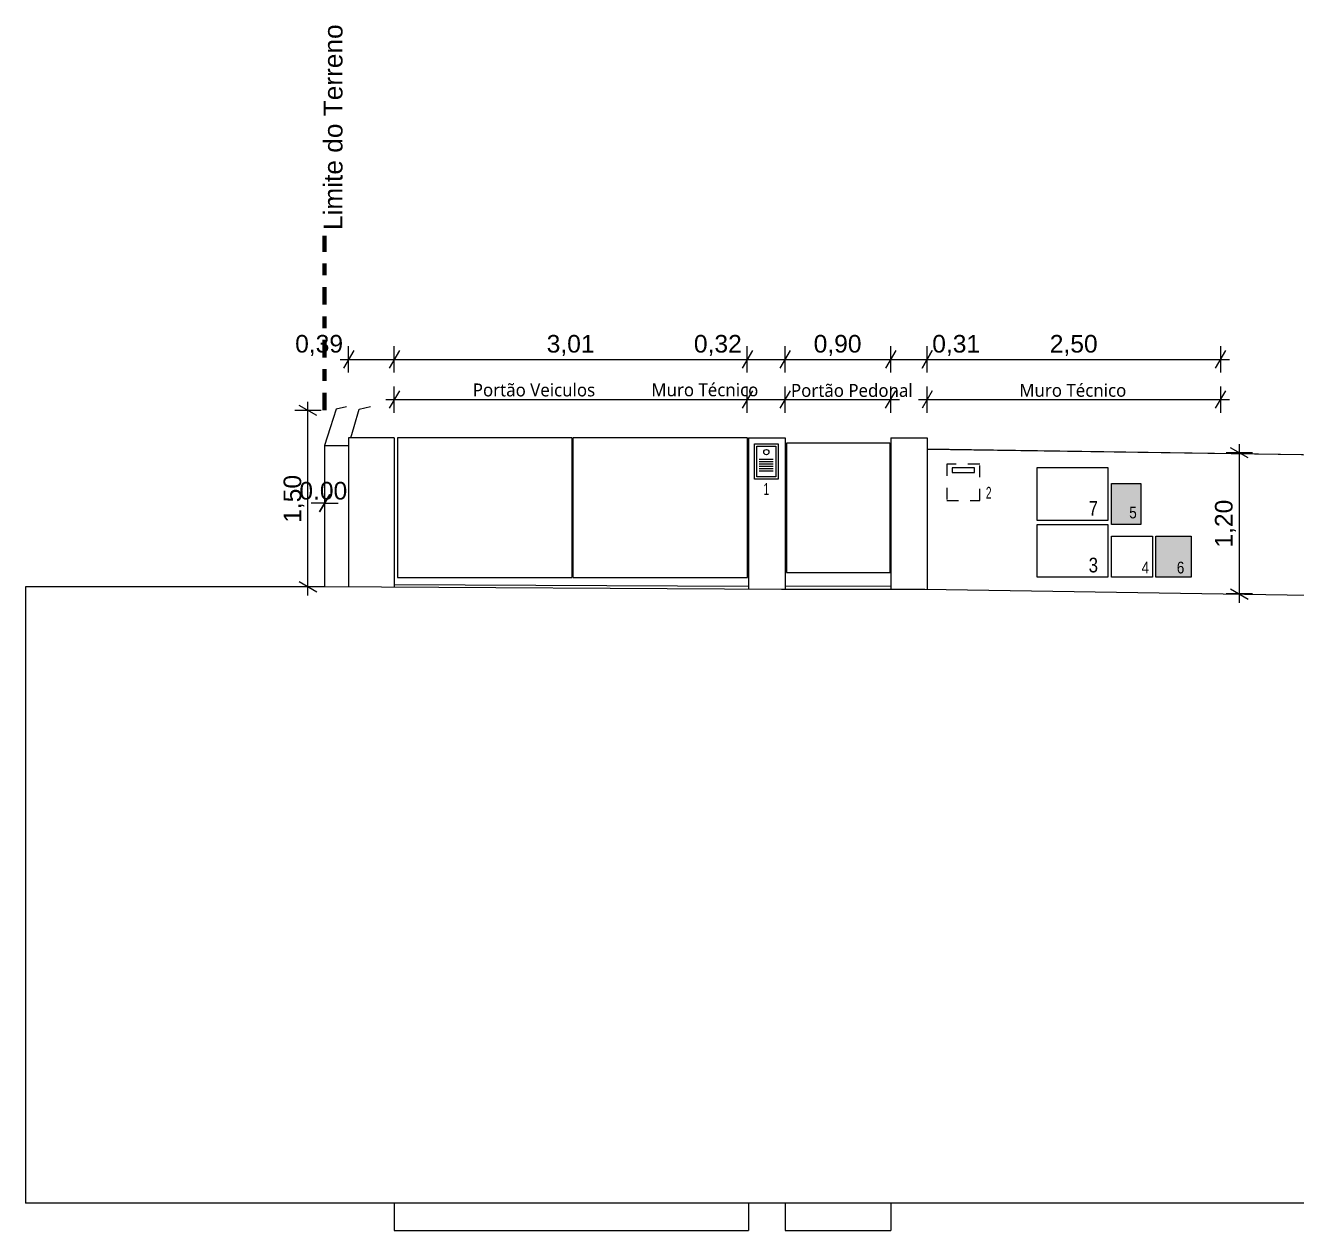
# Model space of a CAD drawing. Header units: metres. Extents: x -111189 to -108577, y -72951 to -72647.
# Drawn here: x -108709.64 to -108698.82, y -72951.18 to -72940.92 of the extents above; entities that cross this region are included whole.
import ezdxf

# ---------------------------------------------------------------- set-up
doc = ezdxf.new("R2010")
doc.units = ezdxf.units.M
doc.header["$MEASUREMENT"] = 0
doc.linetypes.add('Dot & Dashed Smaller', pattern=[0.36, 0.15, -0.09, 0.03, -0.09])
doc.linetypes.add('OTK - Tracejado', pattern=[0.08, 0.04, -0.04])
for name, color, linetype in [('00 - DESENHO 2D', 7, 'Continuous'), ('00 - TEXTO GERAL', 7, 'Continuous'), ('02 - PASSEIOS', 7, 'Continuous'), ('07 - MUROS', 7, 'Continuous'), ('12 - COTAS GERAIS', 7, 'Continuous')]:
    doc.layers.add(name, color=color, linetype=linetype)
doc.styles.add('ESTILO_GERADO_1', font='ARIALN.TTF')
doc.styles.add('ESTILO_GERADO_10', font='ARIALN.TTF', dxfattribs={"width": 0.75})
doc.styles.add('ESTILO_GERADO_2', font='malgunsl.ttf')
doc.styles.add('ESTILO_GERADO_7', font='')
doc.styles.get('ESTILO_GERADO_7').set_extended_font_data('Helvetica')
doc.dimstyles.new('ESTILO_GERADO__10', dxfattribs={"dimtxt": 0.11, "dimasz": 0.114, "dimexe": 0.18, "dimexo": 0.0625, "dimgap": 0, "dimtad": 1, "dimtih": 1, "dimtoh": 1, "dimzin": 0, "dimdsep": 46, "dimtxsty": 'ESTILO_GERADO_2', "dimblk": 'ARROWHEAD_2', "dimblk1": 'ARROWHEAD_2', "dimblk2": 'ARROWHEAD_2', "dimcen": 0.09, "dimse1": 1, "dimse2": 1, "dimclrd": 7, "dimclre": 7, "dimclrt": 7, "dimadec": 0, "dimazin": 0, "dimtfac": 1, "dimtdec": 4, "dimtmove": 2, "dimatfit": 3, "dimfxl": 1, "dimtolj": 1, "dimtzin": 0, "dimarcsym": 0})
doc.dimstyles.new('ESTILO_GERADO__5', dxfattribs={"dimtxt": 0.15, "dimasz": 0.114, "dimexe": 0.18, "dimexo": 0.0625, "dimgap": 0, "dimtad": 1, "dimzin": 0, "dimdsep": 46, "dimtxsty": 'ESTILO_GERADO_7', "dimblk": 'ARROWHEAD_2', "dimblk1": 'ARROWHEAD_2', "dimblk2": 'ARROWHEAD_2', "dimcen": 0.09, "dimse1": 1, "dimse2": 1, "dimclrd": 7, "dimclre": 7, "dimclrt": 7, "dimadec": 0, "dimazin": 0, "dimtfac": 1, "dimtdec": 4, "dimtmove": 0, "dimatfit": 3, "dimfxl": 1, "dimtolj": 1, "dimtzin": 0, "dimarcsym": 0})
doc.dimstyles.new('ESTILO_GERADO__8', dxfattribs={"dimtxt": 0.15, "dimasz": 0.114, "dimexe": 0.18, "dimexo": 0.0625, "dimgap": 0, "dimtad": 1, "dimtih": 1, "dimtoh": 1, "dimzin": 0, "dimdsep": 46, "dimtxsty": 'ESTILO_GERADO_7', "dimblk": 'ARROWHEAD_2', "dimblk1": 'ARROWHEAD_2', "dimblk2": 'ARROWHEAD_2', "dimcen": 0.09, "dimse1": 1, "dimse2": 1, "dimclrd": 7, "dimclre": 7, "dimclrt": 7, "dimadec": 0, "dimazin": 0, "dimtfac": 1, "dimtdec": 4, "dimtmove": 0, "dimatfit": 3, "dimfxl": 1, "dimtolj": 1, "dimtzin": 0, "dimarcsym": 0})
doc.dimstyles.new('ESTILO_GERADO__9', dxfattribs={"dimtxt": 0.11, "dimasz": 0.114, "dimexe": 0.18, "dimexo": 0.0625, "dimgap": 0, "dimtad": 1, "dimtih": 1, "dimtoh": 1, "dimzin": 0, "dimdsep": 46, "dimtxsty": 'ESTILO_GERADO_2', "dimblk": 'ARROWHEAD_2', "dimblk1": 'ARROWHEAD_2', "dimblk2": 'ARROWHEAD_2', "dimcen": 0.09, "dimse1": 1, "dimse2": 1, "dimclrd": 7, "dimclre": 7, "dimclrt": 7, "dimadec": 0, "dimazin": 0, "dimtfac": 1, "dimtdec": 4, "dimtmove": 0, "dimatfit": 3, "dimfxl": 1, "dimtolj": 1, "dimtzin": 0, "dimarcsym": 0})

# ---------------------------------------------------------------- blocks, each defined once
blk = doc.blocks.new('Corte Elem_2344_1', base_point=(-108504.236, -72943.764))
at = {"layer": '07 - MUROS', "color": 251, "linetype": 'Continuous', "lineweight": 13}
for p, q in [((-108706.907, -72944.167), (-108706.997, -72944.187)), ((-108706.8, -72944.188), (-108706.703, -72944.166)), ((-108706.997, -72944.187), (-108707.047, -72944.348)), ((-108706.843, -72944.335), (-108706.8, -72944.188)), ((-108686.709, -72944.397), (-108686.788, -72944.434)), ((-108686.592, -72944.437), (-108686.505, -72944.397)), ((-108686.788, -72944.434), (-108686.843, -72944.608)), ((-108686.639, -72944.598), (-108686.592, -72944.437))]:
    blk.add_line(p, q, dxfattribs=at)
at = {"layer": '07 - MUROS', "color": 7, "linetype": 'Continuous', "lineweight": 13}
for p, q in [((-108707.047, -72944.348), (-108707.094, -72944.498)), ((-108706.87, -72944.431), (-108706.843, -72944.335)), ((-108707.094, -72944.498), (-108706.89, -72944.498)), ((-108707.094, -72944.498), (-108707.094, -72945.7)), ((-108686.843, -72944.608), (-108686.888, -72944.75)), ((-108686.684, -72944.75), (-108686.639, -72944.598)), ((-108686.684, -72944.75), (-108686.888, -72944.75)), ((-108686.684, -72944.75), (-108686.684, -72945.95))]:
    blk.add_line(p, q, dxfattribs=at)
blk = doc.blocks.new('Corte Elem_2345_1', base_point=(-108504.236, -72943.764))
at = {"layer": '02 - PASSEIOS', "color": 7, "linetype": 'Continuous', "lineweight": 20}
for p in [(-108709.643, -72945.7), (-108685.956, -72950.95)]:
    blk.add_line(p, (-108709.643, -72950.95), dxfattribs=at)
at = {"layer": '02 - PASSEIOS', "color": 7, "linetype": 'Continuous', "lineweight": 20, "flags": 128}
blk.add_lwpolyline([(-108685.956, -72945.95), (-108686.684, -72945.95), (-108689.214, -72945.919), (-108690.447, -72945.904), (-108694.176, -72945.846), (-108701.981, -72945.724), (-108703.204, -72945.724), (-108707.094, -72945.7), (-108709.643, -72945.7)], dxfattribs=at)
blk = doc.blocks.new('Corte Elem_2346_1', base_point=(-108504.236, -72943.764))
at = {"layer": '07 - MUROS', "color": 7, "linetype": 'Continuous', "lineweight": 13}
for p, q in [((-108701.962, -72944.528), (-108686.887, -72944.75)), ((-108701.962, -72944.529), (-108701.962, -72944.53)), ((-108686.888, -72944.75), (-108701.962, -72944.53)), ((-108701.962, -72944.53), (-108701.962, -72945.724))]:
    blk.add_line(p, q, dxfattribs=at)
blk = doc.blocks.new('Corte Elem_2347_1', base_point=(-108504.236, -72943.764))
at = {"layer": '07 - MUROS', "color": 7, "linetype": 'Continuous', "lineweight": 13}
for p, q in [((-108706.501, -72944.431), (-108706.89, -72944.431)), ((-108706.89, -72944.431), (-108706.89, -72944.498)), ((-108706.89, -72944.498), (-108706.89, -72945.701)), ((-108706.501, -72944.431), (-108706.501, -72945.683))]:
    blk.add_line(p, q, dxfattribs=at)
blk = doc.blocks.new('Corte Elem_2348_1', base_point=(-108504.236, -72943.764))
at = {"layer": '07 - MUROS', "color": 7, "linetype": 'Continuous', "lineweight": 13}
for p, q in [((-108704.989, -72944.431), (-108706.474, -72944.431)), ((-108706.474, -72944.431), (-108706.474, -72945.621)), ((-108704.989, -72944.431), (-108704.988, -72944.431)), ((-108704.989, -72944.431), (-108704.989, -72945.621)), ((-108704.988, -72944.431), (-108704.988, -72945.621)), ((-108706.474, -72945.621), (-108704.989, -72945.621)), ((-108704.989, -72945.621), (-108704.988, -72945.621))]:
    blk.add_line(p, q, dxfattribs=at)
blk = doc.blocks.new('Corte Elem_2349_1', base_point=(-108504.236, -72943.764))
at = {"layer": '07 - MUROS', "color": 7, "linetype": 'Continuous', "lineweight": 13}
for p, q in [((-108703.483, -72945.699), (-108706.501, -72945.683)), ((-108706.501, -72945.683), (-108706.501, -72945.704)), ((-108706.501, -72950.95), (-108706.501, -72951.183)), ((-108703.483, -72950.95), (-108703.483, -72951.183)), ((-108706.501, -72951.183), (-108703.483, -72951.183))]:
    blk.add_line(p, q, dxfattribs=at)
blk = doc.blocks.new('Corte Elem_2350_1', base_point=(-108504.236, -72943.764))
at = {"layer": '07 - MUROS', "color": 7, "linetype": 'Continuous', "lineweight": 13}
for p, q in [((-108703.494, -72944.431), (-108704.979, -72944.431)), ((-108704.979, -72944.431), (-108704.979, -72945.621)), ((-108703.494, -72944.431), (-108703.493, -72944.431)), ((-108703.494, -72944.431), (-108703.494, -72945.621)), ((-108703.493, -72944.431), (-108703.493, -72945.621)), ((-108704.979, -72945.621), (-108703.494, -72945.621)), ((-108703.494, -72945.621), (-108703.493, -72945.621))]:
    blk.add_line(p, q, dxfattribs=at)
blk = doc.blocks.new('Corte Elem_2351_1', base_point=(-108504.236, -72943.764))
at = {"layer": '07 - MUROS', "color": 7, "linetype": 'Continuous', "lineweight": 13}
for p, q in [((-108703.483, -72944.431), (-108703.172, -72944.431)), ((-108703.483, -72944.431), (-108703.483, -72945.699)), ((-108703.172, -72944.431), (-108703.172, -72945.694)), ((-108703.483, -72945.699), (-108703.483, -72945.722))]:
    blk.add_line(p, q, dxfattribs=at)
blk = doc.blocks.new('Corte Elem_2352_1', base_point=(-108504.236, -72943.764))
at = {"layer": '07 - MUROS', "color": 7, "linetype": 'Continuous', "lineweight": 13}
for p, q in [((-108702.273, -72945.699), (-108703.172, -72945.694)), ((-108703.172, -72945.694), (-108703.172, -72945.724)), ((-108702.273, -72945.699), (-108702.273, -72945.724)), ((-108703.172, -72950.95), (-108703.172, -72951.183)), ((-108702.273, -72950.95), (-108702.273, -72951.183)), ((-108703.172, -72951.183), (-108702.273, -72951.183))]:
    blk.add_line(p, q, dxfattribs=at)
blk = doc.blocks.new('Corte Elem_2353_1', base_point=(-108504.236, -72943.764))
at = {"layer": '07 - MUROS', "color": 7, "linetype": 'Continuous', "lineweight": 13}
for p, q in [((-108702.273, -72944.431), (-108701.962, -72944.431)), ((-108702.273, -72944.431), (-108702.273, -72945.699)), ((-108701.962, -72944.431), (-108701.962, -72945.724)), ((-108702.273, -72945.699), (-108702.273, -72945.724))]:
    blk.add_line(p, q, dxfattribs=at)
blk = doc.blocks.new('Corte Elem_2354_1', base_point=(-108504.236, -72943.764))
at = {"layer": '07 - MUROS', "color": 7, "linetype": 'Continuous', "lineweight": 13}
for p, q in [((-108702.279, -72944.479), (-108703.159, -72944.479)), ((-108703.159, -72944.479), (-108703.159, -72945.579)), ((-108702.279, -72944.479), (-108702.278, -72944.479)), ((-108702.279, -72944.479), (-108702.279, -72945.579)), ((-108702.278, -72944.479), (-108702.278, -72945.579)), ((-108703.159, -72945.579), (-108702.279, -72945.579)), ((-108702.279, -72945.579), (-108702.278, -72945.579))]:
    blk.add_line(p, q, dxfattribs=at)
blk = doc.blocks.new('*D3159', base_point=(-108504.236, -72943.764))
at = {"layer": '12 - COTAS GERAIS', "color": 7, "linetype": 'Continuous', "lineweight": 5, "transparency": 16777216}
for p, q in [((-108706.846, -72943.689), (-108706.933, -72943.839)), ((-108706.89, -72943.877), (-108706.89, -72943.652)), ((-108706.457, -72943.689), (-108706.544, -72943.839)), ((-108706.501, -72943.877), (-108706.501, -72943.652)), ((-108706.963, -72943.764), (-108706.89, -72943.764)), ((-108706.89, -72943.764), (-108706.501, -72943.764))]:
    blk.add_line(p, q, dxfattribs=at)
at = {"layer": '12 - COTAS GERAIS', "color": 7, "lineweight": 5, "transparency": 16777216, "insert": (-108707.345, -72943.734), "char_height": 0.15, "attachment_point": 7, "style": 'ESTILO_GERADO_7'}
blk.add_mtext('\\A1;{\\pql;\\fHelvetica|b0|i0|c0|p0;\\W1.000000;0,39}', dxfattribs=at)
blk = doc.blocks.new('ARROWHEAD_2')
at = {"color": 0, "linetype": 'Continuous', "lineweight": 0}
for p, q in [((0, 0), (-1, 0)), ((-0.378, -0.655), (0.378, 0.655))]:
    blk.add_line(p, q, dxfattribs=at)
blk = doc.blocks.new('*D3160', base_point=(-108504.236, -72943.764))
at = {"layer": '12 - COTAS GERAIS', "color": 7, "linetype": 'Continuous', "lineweight": 5, "transparency": 16777216}
for p, q in [((-108706.457, -72943.689), (-108706.544, -72943.839)), ((-108706.501, -72943.877), (-108706.501, -72943.652)), ((-108703.45, -72943.689), (-108703.537, -72943.839)), ((-108703.494, -72943.877), (-108703.494, -72943.652)), ((-108706.501, -72943.764), (-108703.494, -72943.764))]:
    blk.add_line(p, q, dxfattribs=at)
at = {"layer": '12 - COTAS GERAIS', "color": 7, "lineweight": 5, "transparency": 16777216, "char_height": 0.15, "attachment_point": 7, "style": 'ESTILO_GERADO_7'}
for s, insert in [('\\A1;{\\pql;\\fHelvetica|b0|i0|c0|p0;\\W1.000000;3,01}', (-108705.203, -72943.734)), ('\\A1;{\\pql;\\fHelvetica|b0|i0|c0|p0;\\W1.000000;0,32}', (-108703.949, -72943.734))]:
    blk.add_mtext(s, dxfattribs=dict(at, insert=insert))
blk = doc.blocks.new('*D3161', base_point=(-108504.236, -72943.764))
at = {"layer": '12 - COTAS GERAIS', "color": 7, "linetype": 'Continuous', "lineweight": 5, "transparency": 16777216}
for p, q in [((-108703.45, -72943.689), (-108703.537, -72943.839)), ((-108703.494, -72943.877), (-108703.494, -72943.652)), ((-108703.129, -72943.689), (-108703.216, -72943.839)), ((-108703.173, -72943.877), (-108703.173, -72943.652)), ((-108703.494, -72943.764), (-108703.173, -72943.764))]:
    blk.add_line(p, q, dxfattribs=at)
blk = doc.blocks.new('*D3162', base_point=(-108504.236, -72943.764))
at = {"layer": '12 - COTAS GERAIS', "color": 7, "linetype": 'Continuous', "lineweight": 5, "transparency": 16777216}
for p, q in [((-108703.129, -72943.689), (-108703.216, -72943.839)), ((-108703.173, -72943.877), (-108703.173, -72943.652)), ((-108702.229, -72943.689), (-108702.316, -72943.839)), ((-108702.273, -72943.877), (-108702.273, -72943.652)), ((-108703.173, -72943.764), (-108702.273, -72943.764))]:
    blk.add_line(p, q, dxfattribs=at)
at = {"layer": '12 - COTAS GERAIS', "color": 7, "lineweight": 5, "transparency": 16777216, "insert": (-108702.929, -72943.734), "char_height": 0.15, "attachment_point": 7, "style": 'ESTILO_GERADO_7'}
blk.add_mtext('\\A1;{\\pql;\\fHelvetica|b0|i0|c0|p0;\\W1.000000;0,90}', dxfattribs=at)
blk = doc.blocks.new('*D3163', base_point=(-108504.236, -72943.764))
at = {"layer": '12 - COTAS GERAIS', "color": 7, "linetype": 'Continuous', "lineweight": 5, "transparency": 16777216}
for p, q in [((-108702.229, -72943.689), (-108702.316, -72943.839)), ((-108702.273, -72943.877), (-108702.273, -72943.652)), ((-108702.005, -72943.839), (-108701.919, -72943.689)), ((-108701.962, -72943.877), (-108701.962, -72943.652)), ((-108702.273, -72943.764), (-108701.962, -72943.764)), ((-108701.962, -72943.764), (-108701.889, -72943.764))]:
    blk.add_line(p, q, dxfattribs=at)
at = {"layer": '12 - COTAS GERAIS', "color": 7, "lineweight": 5, "transparency": 16777216, "insert": (-108701.919, -72943.734), "char_height": 0.15, "attachment_point": 7, "style": 'ESTILO_GERADO_7'}
blk.add_mtext('\\A1;{\\pql;\\fHelvetica|b0|i0|c0|p0;\\W1.000000;0,31}', dxfattribs=at)
blk = doc.blocks.new('*D3164', base_point=(-108504.236, -72943.764))
at = {"layer": '12 - COTAS GERAIS', "color": 7, "linetype": 'Continuous', "lineweight": 5, "transparency": 16777216}
for p, q in [((-108701.919, -72943.689), (-108702.005, -72943.839)), ((-108701.962, -72943.877), (-108701.962, -72943.652)), ((-108699.505, -72943.839), (-108699.418, -72943.689)), ((-108699.462, -72943.877), (-108699.462, -72943.652)), ((-108702.035, -72943.764), (-108701.962, -72943.764)), ((-108701.962, -72943.764), (-108699.462, -72943.764)), ((-108699.462, -72943.764), (-108699.388, -72943.764))]:
    blk.add_line(p, q, dxfattribs=at)
at = {"layer": '12 - COTAS GERAIS', "color": 7, "lineweight": 5, "transparency": 16777216, "insert": (-108700.918, -72943.734), "char_height": 0.15, "attachment_point": 7, "style": 'ESTILO_GERADO_7'}
blk.add_mtext('\\A1;{\\pql;\\fHelvetica|b0|i0|c0|p0;\\W1.000000;2,50}', dxfattribs=at)
blk = doc.blocks.new('*D3165', base_point=(-108504.236, -72943.764))
at = {"layer": '12 - COTAS GERAIS', "color": 7, "linetype": 'Continuous', "lineweight": 5, "transparency": 16777216}
for p, q in [((-108701.919, -72944.031), (-108702.005, -72944.181)), ((-108701.962, -72944.219), (-108701.962, -72943.994)), ((-108699.505, -72944.181), (-108699.418, -72944.031)), ((-108699.462, -72944.219), (-108699.462, -72943.994)), ((-108702.035, -72944.106), (-108701.962, -72944.106)), ((-108701.962, -72944.106), (-108699.462, -72944.106)), ((-108699.462, -72944.106), (-108699.388, -72944.106))]:
    blk.add_line(p, q, dxfattribs=at)
at = {"layer": '12 - COTAS GERAIS', "color": 7, "lineweight": 5, "transparency": 16777216, "insert": (-108701.178, -72944.084), "char_height": 0.11, "attachment_point": 7, "style": 'ESTILO_GERADO_2'}
blk.add_mtext('\\A1;{\\pql;\\fMalgun Gothic Semilight|b0|i0|c0|p0;\\W1.000000;Muro Técnico}', dxfattribs=at)
blk = doc.blocks.new('*D3166', base_point=(-108504.236, -72943.764))
at = {"layer": '12 - COTAS GERAIS', "color": 7, "linetype": 'Continuous', "lineweight": 5, "transparency": 16777216}
for p, q in [((-108707.161, -72944.242), (-108707.311, -72944.156)), ((-108707.236, -72944.199), (-108707.236, -72944.126)), ((-108707.124, -72944.199), (-108707.349, -72944.199)), ((-108707.236, -72945.7), (-108707.236, -72944.199)), ((-108707.311, -72945.657), (-108707.161, -72945.743)), ((-108707.124, -72945.7), (-108707.349, -72945.7)), ((-108707.236, -72945.774), (-108707.236, -72945.7))]:
    blk.add_line(p, q, dxfattribs=at)
at = {"layer": '12 - COTAS GERAIS', "color": 7, "lineweight": 5, "transparency": 16777216, "insert": (-108707.266, -72945.156), "char_height": 0.15, "attachment_point": 7, "rotation": 90, "style": 'ESTILO_GERADO_7'}
blk.add_mtext('\\A1;{\\pql;\\fHelvetica|b0|i0|c0|p0;\\W1.000000;1,50}', dxfattribs=at)
blk = doc.blocks.new('*D3168', base_point=(-108504.236, -72943.764))
at = {"layer": '12 - COTAS GERAIS', "color": 7, "linetype": 'Continuous', "lineweight": 5, "transparency": 16777216}
for p, q in [((-108699.303, -72944.56), (-108699.303, -72944.487)), ((-108699.191, -72944.56), (-108699.416, -72944.56)), ((-108699.228, -72944.603), (-108699.378, -72944.517)), ((-108699.303, -72945.762), (-108699.303, -72944.56)), ((-108699.191, -72945.762), (-108699.416, -72945.762)), ((-108699.378, -72945.719), (-108699.228, -72945.806)), ((-108699.303, -72945.836), (-108699.303, -72945.762))]:
    blk.add_line(p, q, dxfattribs=at)
at = {"layer": '12 - COTAS GERAIS', "color": 7, "lineweight": 5, "transparency": 16777216, "insert": (-108699.333, -72945.367), "char_height": 0.15, "attachment_point": 7, "rotation": 90, "style": 'ESTILO_GERADO_7'}
blk.add_mtext('\\A1;{\\pql;\\fHelvetica|b0|i0|c0|p0;\\W1.000000;1,20}', dxfattribs=at)
blk = doc.blocks.new('*D3169', base_point=(-108504.236, -72943.764))
at = {"layer": '12 - COTAS GERAIS', "color": 7, "linetype": 'Continuous', "lineweight": 5, "transparency": 16777216}
for p, q in [((-108706.457, -72944.031), (-108706.544, -72944.181)), ((-108706.501, -72944.219), (-108706.501, -72943.994)), ((-108703.45, -72944.031), (-108703.537, -72944.181)), ((-108703.494, -72944.219), (-108703.494, -72943.994)), ((-108706.574, -72944.106), (-108706.501, -72944.106)), ((-108706.501, -72944.106), (-108703.494, -72944.106))]:
    blk.add_line(p, q, dxfattribs=at)
at = {"layer": '12 - COTAS GERAIS', "color": 7, "lineweight": 5, "transparency": 16777216, "char_height": 0.11, "attachment_point": 7, "style": 'ESTILO_GERADO_2'}
for s, insert in [('\\A1;{\\pql;\\fMalgun Gothic Semilight|b0|i0|c0|p0;\\W1.000000;Portão Veiculos}', (-108705.832, -72944.081)), ('\\A1;{\\pql;\\fMalgun Gothic Semilight|b0|i0|c0|p0;\\W1.000000;Muro Técnico}', (-108704.312, -72944.08))]:
    blk.add_mtext(s, dxfattribs=dict(at, insert=insert))
blk = doc.blocks.new('*D3170', base_point=(-108504.236, -72943.764))
at = {"layer": '12 - COTAS GERAIS', "color": 7, "linetype": 'Continuous', "lineweight": 5, "transparency": 16777216}
for p, q in [((-108703.45, -72944.031), (-108703.537, -72944.181)), ((-108703.494, -72944.219), (-108703.494, -72943.994)), ((-108703.129, -72944.031), (-108703.216, -72944.181)), ((-108703.173, -72944.219), (-108703.173, -72943.994)), ((-108703.494, -72944.106), (-108703.173, -72944.106))]:
    blk.add_line(p, q, dxfattribs=at)
blk = doc.blocks.new('*D3171', base_point=(-108504.236, -72943.764))
at = {"layer": '12 - COTAS GERAIS', "color": 7, "linetype": 'Continuous', "lineweight": 5, "transparency": 16777216}
for p, q in [((-108703.129, -72944.031), (-108703.216, -72944.181)), ((-108703.173, -72944.219), (-108703.173, -72943.994)), ((-108702.316, -72944.181), (-108702.229, -72944.031)), ((-108702.273, -72944.219), (-108702.273, -72943.994)), ((-108703.173, -72944.106), (-108702.273, -72944.106)), ((-108702.273, -72944.106), (-108702.199, -72944.106))]:
    blk.add_line(p, q, dxfattribs=at)
at = {"layer": '12 - COTAS GERAIS', "color": 7, "lineweight": 5, "transparency": 16777216, "insert": (-108703.122, -72944.085), "char_height": 0.11, "attachment_point": 7, "style": 'ESTILO_GERADO_2'}
blk.add_mtext('\\A1;{\\pql;\\fMalgun Gothic Semilight|b0|i0|c0|p0;\\W1.000000;Portão Pedonal}', dxfattribs=at)

msp = doc.modelspace()

# ---------------------------------------------------------------- hatches: boundary and pattern name
at = {"layer": '00 - DESENHO 2D', "linetype": 'Continuous', "lineweight": 0}
for points in [[(-108700.392, -72944.82), (-108700.142, -72944.82), (-108700.142, -72945.17), (-108700.392, -72945.17)], [(-108700.015, -72945.27), (-108699.715, -72945.27), (-108699.715, -72945.62), (-108700.015, -72945.62)]]:
    msp.add_hatch(color=250, dxfattribs=at).paths.add_polyline_path(points)

# ---------------------------------------------------------------- linework, layer by layer
at = {"layer": '00 - DESENHO 2D', "color": 1, "linetype": 'Dot & Dashed Smaller', "lineweight": 80}
msp.add_line((-108707.094, -72944.198), (-108707.094, -72942.711), dxfattribs=at)
at = {"layer": '00 - DESENHO 2D', "color": 7, "linetype": 'Continuous', "lineweight": 13}
for points in [[(-108701.024, -72944.686), (-108700.424, -72944.686), (-108700.424, -72945.136), (-108701.024, -72945.136)], [(-108701.024, -72945.17), (-108700.424, -72945.17), (-108700.424, -72945.62), (-108701.024, -72945.62)], [(-108700.392, -72945.27), (-108700.042, -72945.27), (-108700.042, -72945.62), (-108700.392, -72945.62)]]:
    msp.add_lwpolyline(points, close=True, dxfattribs=at)
at = {"layer": '00 - DESENHO 2D', "color": 7, "linetype": 'Continuous', "lineweight": 5, "flags": 128}
for points in [[(-108700.392, -72944.82), (-108700.142, -72944.82), (-108700.142, -72945.17), (-108700.392, -72945.17)], [(-108700.015, -72945.27), (-108699.715, -72945.27), (-108699.715, -72945.62), (-108700.015, -72945.62)]]:
    msp.add_lwpolyline(points, close=True, dxfattribs=at)
at = {"layer": '07 - MUROS', "color": 7, "linetype": 'Continuous', "lineweight": 5}
for p, q in [((-108703.392, -72944.613), (-108703.274, -72944.613)), ((-108703.392, -72944.633), (-108703.274, -72944.633)), ((-108703.392, -72944.653), (-108703.274, -72944.653)), ((-108703.392, -72944.673), (-108703.274, -72944.673)), ((-108703.392, -72944.693), (-108703.274, -72944.693)), ((-108703.392, -72944.713), (-108703.274, -72944.713))]:
    msp.add_line(p, q, dxfattribs=at)
for points in [[(-108703.432, -72944.483), (-108703.232, -72944.483), (-108703.232, -72944.783), (-108703.432, -72944.783)], [(-108703.412, -72944.503), (-108703.252, -72944.503), (-108703.252, -72944.763), (-108703.412, -72944.763)], [(-108701.559, -72944.687), (-108701.749, -72944.687), (-108701.749, -72944.727), (-108701.559, -72944.727)]]:
    msp.add_lwpolyline(points, close=True, dxfattribs=at)
at = {"layer": '07 - MUROS', "color": 7, "linetype": 'OTK - Tracejado', "lineweight": 5}
msp.add_lwpolyline([(-108701.515, -72944.657), (-108701.795, -72944.657), (-108701.795, -72944.967), (-108701.515, -72944.967)], close=True, dxfattribs=at)
at = {"layer": '07 - MUROS', "color": 7, "linetype": 'Continuous', "lineweight": 5}
msp.add_circle((-108703.332, -72944.554), 0.0223, dxfattribs=at)

# ---------------------------------------------------------------- block references
at = {"layer": '02 - PASSEIOS', "lineweight": 0}
msp.add_blockref('Corte Elem_2345_1', (-108504.236, -72943.764), dxfattribs=at)
at = {"layer": '07 - MUROS', "lineweight": 0}
for name in ['Corte Elem_2344_1', 'Corte Elem_2347_1', 'Corte Elem_2348_1', 'Corte Elem_2350_1', 'Corte Elem_2351_1', 'Corte Elem_2354_1', 'Corte Elem_2353_1', 'Corte Elem_2346_1', 'Corte Elem_2349_1', 'Corte Elem_2352_1']:
    msp.add_blockref(name, (-108504.236, -72943.764), dxfattribs=at)

# ---------------------------------------------------------------- texts
at = {"layer": '00 - TEXTO GERAL', "color": 7, "linetype": 'Continuous', "lineweight": 5, "insert": (-108707.102, -72942.663), "char_height": 0.16, "attachment_point": 1, "rotation": 90, "style": 'ESTILO_GERADO_7'}
msp.add_mtext('\\A1;{\\pql;\\fHelvetica|b0|i0|c0|p0;\\W1.000000;Limite d\\fHelvetica|b0|i0|c0|p0;\\W1.000000;o Terreno}', dxfattribs=at)
at = {"layer": '00 - TEXTO GERAL', "color": 7, "linetype": 'Continuous', "lineweight": 5}
for s, insert, char_height, attachment_point, style in [('\\A1;{\\pql;\\fArial Narrow|b0|i0|c0|p0;\\W0.750000;1}', (-108703.356, -72944.818), 0.1, 1, 'ESTILO_GERADO_10'), ('\\A1;{\\pqr;\\fArial Narrow|b0|i0|c0|p0;\\W0.750000;2}', (-108701.414, -72944.85), 0.1, 3, 'ESTILO_GERADO_10'), ('\\A1;{\\pqc;\\fArial Narrow|b0|i0|c0|p0;\\W1.000000;7}', (-108700.547, -72944.97), 0.125, 2, 'ESTILO_GERADO_1'), ('\\A1;{\\pqc;\\fArial Narrow|b0|i0|c0|p0;\\W1.000000;5}', (-108700.209, -72945.018), 0.1, 2, 'ESTILO_GERADO_1'), ('\\A1;{\\pqc;\\fArial Narrow|b0|i0|c0|p0;\\W1.000000;3}', (-108700.547, -72945.453), 0.125, 2, 'ESTILO_GERADO_1'), ('\\A1;{\\pqc;\\fArial Narrow|b0|i0|c0|p0;\\W1.000000;4}', (-108700.104, -72945.487), 0.1, 2, 'ESTILO_GERADO_1'), ('\\A1;{\\pqc;\\fArial Narrow|b0|i0|c0|p0;\\W1.000000;6}', (-108699.804, -72945.487), 0.1, 2, 'ESTILO_GERADO_1')]:
    msp.add_mtext(s, dxfattribs=dict(at, insert=insert, char_height=char_height, attachment_point=attachment_point, style=style))

# ---------------------------------------------------------------- dimensions: what is measured, and where the dimension line sits
at = {"layer": '12 - COTAS GERAIS', "color": 7, "linetype": 'Continuous', "lineweight": 5}
for base, p1, p2, picture, middle in [((-108706.501, -72943.764), (-108706.89, -72944.431), (-108706.501, -72944.431), '*D3159', (-108707.151, -72943.659)), ((-108703.494, -72943.764), (-108706.501, -72944.431), (-108703.494, -72944.431), '*D3160', (-108705.009, -72943.659)), ((-108702.273, -72943.764), (-108703.173, -72944.431), (-108702.273, -72944.431), '*D3162', (-108702.735, -72943.659)), ((-108701.962, -72943.764), (-108702.273, -72944.431), (-108701.962, -72944.431), '*D3163', (-108701.725, -72943.659)), ((-108699.462, -72943.764), (-108701.962, -72943.764), (-108699.462, -72943.764), '*D3164', (-108700.724, -72943.659)), ((-108703.173, -72943.764), (-108703.494, -72944.431), (-108703.173, -72944.431), '*D3161', (-108703.755, -72943.659))]:
    dim = msp.add_linear_dim(base=base, p1=p1, p2=p2, dimstyle='ESTILO_GERADO__8', dxfattribs=at)
    dim.commit()
    dim.dimension.update_dxf_attribs({"geometry": picture, "text_midpoint": middle, "dimtype": 160})
for base, p1, p2, text, dimstyle, picture, middle in [((-108703.494, -72944.106), (-108706.501, -72944.431), (-108703.494, -72944.431), 'Portão Veiculos', 'ESTILO_GERADO__10', '*D3169', (-108705.307, -72944.026)), ((-108702.273, -72944.106), (-108703.173, -72944.431), (-108702.273, -72944.431), 'Portão Pedonal', 'ESTILO_GERADO__10', '*D3171', (-108702.602, -72944.03)), ((-108699.462, -72944.106), (-108701.962, -72944.106), (-108699.462, -72944.106), 'Muro Técnico', 'ESTILO_GERADO__9', '*D3165', (-108700.717, -72944.029)), ((-108703.173, -72944.106), (-108703.494, -72944.431), (-108703.173, -72944.431), 'Muro Técnico', 'ESTILO_GERADO__10', '*D3170', (-108703.851, -72944.025))]:
    dim = msp.add_linear_dim(base=base, p1=p1, p2=p2, text=text, dimstyle=dimstyle, dxfattribs=at)
    dim.commit()
    dim.dimension.update_dxf_attribs({"geometry": picture, "text_midpoint": middle, "dimtype": 160})
for base, p1, p2, picture, middle in [((-108707.236, -72944.199), (-108707.094, -72945.7), (-108707.236, -72944.199), '*D3166', (-108707.341, -72944.961)), ((-108699.303, -72944.56), (-108699.512, -72945.762), (-108699.305, -72944.56), '*D3168', (-108699.408, -72945.173))]:
    dim = msp.add_linear_dim(base=base, p1=p1, p2=p2, angle=90, dimstyle='ESTILO_GERADO__5', dxfattribs=at)
    dim.commit()
    dim.dimension.update_dxf_attribs({"geometry": picture, "text_midpoint": middle, "dimtype": 160, "text_rotation": 90})
msp.add_linear_dim(base=(-108707.09368, -72944.9888), p1=(-108707.09367, -72944.49832), p2=(-108707.09368, -72945.70018), location=(-108707.10556, -72944.8838), dimstyle='ESTILO_GERADO__8', dxfattribs=at).render()

doc.saveas('drawing.dxf')
